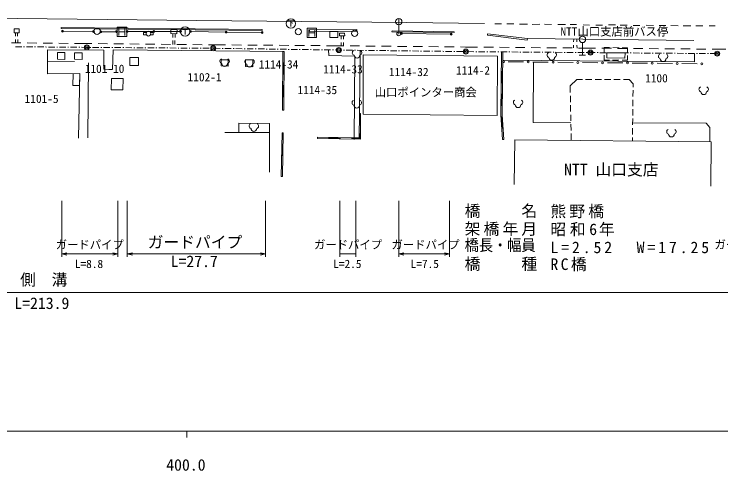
# Model space of a CAD drawing. Units: millimetres, scale not verified. Extents: x 40000 to 680000, y 20000 to 380000.
# Drawn here: x 440598 to 552716, y 198715 to 271148 of the extents above; entities that cross this region are included whole.
import ezdxf
from ezdxf.enums import TextEntityAlignment as Align

# ---------------------------------------------------------------- set-up
doc = ezdxf.new("R2010")
doc.units = ezdxf.units.MM
doc.header["$LTSCALE"] = 1000
doc.header["$PDMODE"] = 32
doc.header["$PDSIZE"] = 500
for name, color, linetype, lineweight in [('M-BGD', 7, 'Continuous', 13), ('M-BGD-EXST', 7, 'Continuous', 13), ('M-BMK-OTRS', 5, 'Continuous', 13), ('M-BMK-ROW', 30, 'Continuous', 13), ('M-STR-HTXT', 7, 'Continuous', 13), ('M-STR-STRC', 7, 'Continuous', 13), ('M-TTL-BAND', 7, 'Continuous', 13)]:
    doc.layers.add(name, color=color, linetype=linetype, lineweight=lineweight)
doc.layers.add('M-BMK-HTXT', color=7, linetype='Continuous')
doc.styles.add('ＭＳ ゴシック', font='')
doc.styles.get('ＭＳ ゴシック').set_extended_font_data('MS Gothic')

msp = doc.modelspace()

# ---------------------------------------------------------------- linework, layer by layer
at = {"layer": 'M-BGD'}
for p, q in [((456950, 267596), (456950, 269096)), ((456950, 269096), (458450, 269096)), ((458450, 269096), (458450, 267596)), ((440802, 268169), (440805, 267637)), ((441144, 268169), (441155, 267635)), ((448429, 268440), (453041, 268381)), ((454525, 268340), (456708, 268367)), ((457231, 268908), (457231, 267783)), ((457231, 268346), (458169, 268346)), ((458169, 268908), (458169, 267783)), ((458674, 268411), (462599, 268416)), ((461571, 268242), (461146, 268242)), ((461146, 268242), (461146, 267867)), ((462221, 268242), (462646, 268242)), ((462646, 268242), (462646, 267867)), ((462899, 268416), (466823, 268421)), ((465783, 267447), (465783, 268050)), ((466129, 268046), (466123, 267444)), ((468733, 268388), (474106, 268313)), ((474406, 268308), (479778, 268233)), ((487064, 267426), (487064, 268926)), ((487064, 268926), (488564, 268926)), ((487346, 268738), (487346, 267613)), ((487346, 268176), (488283, 268176)), ((488283, 268738), (488283, 267613)), ((488564, 268926), (488564, 267426)), ((502199, 268080), (509772, 267980)), ((440809, 267137), (440812, 266604)), ((441166, 267135), (441176, 266600)), ((458450, 267596), (456950, 267596)), ((461146, 267867), (461571, 267867)), ((462646, 267867), (462221, 267867)), ((465783, 266345), (465783, 266947)), ((466117, 266944), (466111, 266342)), ((488564, 267426), (487064, 267426)), ((492473, 267165), (492465, 267704)), ((492839, 267714), (492851, 267168)), ((522018, 267282), (548453, 266981)), ((529365, 267199), (529359, 266740)), ((529878, 267193), (529883, 266735)), ((440184, 266611), (441684, 266595)), ((442684, 266585), (444184, 266569)), ((445184, 266558), (446684, 266543)), ((447684, 266532), (449184, 266516)), ((450184, 266506), (452159, 266485)), ((452159, 266485), (452931, 266477)), ((453931, 266467), (455431, 266452)), ((456431, 266441), (457930, 266426)), ((458930, 266416), (460430, 266400)), ((461430, 266390), (462930, 266374)), ((463930, 266364), (465430, 266349)), ((466430, 266338), (467930, 266323)), ((468930, 266313), (470430, 266297)), ((471430, 266287), (472202, 266279)), ((472202, 266279), (474151, 266264)), ((475151, 266257), (476651, 266246)), ((477651, 266238), (479151, 266227)), ((480151, 266220), (481651, 266208)), ((482651, 266201), (484151, 266190)), ((485151, 266182), (486651, 266171)), ((487651, 266163), (489151, 266152)), ((490151, 266145), (492101, 266130)), ((492101, 266130), (492896, 266122)), ((492488, 266126), (492480, 266665)), ((492861, 266668), (492873, 266123)), ((493896, 266113), (495396, 266098)), ((496396, 266088), (497896, 266074)), ((498896, 266064), (500396, 266049)), ((501396, 266040), (502896, 266025)), ((503896, 266015), (505396, 266001)), ((506396, 265991), (507895, 265976)), ((508895, 265967), (510395, 265952)), ((511395, 265942), (512191, 265935)), ((512191, 265935), (514120, 265917)), ((515120, 265908), (516620, 265895)), ((517620, 265886), (519120, 265873)), ((520120, 265864), (521620, 265851)), ((522620, 265842), (524120, 265828)), ((525120, 265819), (526620, 265806)), ((527620, 265797), (529120, 265784)), ((529351, 266240), (529344, 265782)), ((529889, 266235), (529895, 265777)), ((530120, 265775), (532050, 265758)), ((530760, 266637), (530760, 264637)), ((532050, 265758), (532842, 265751)), ((533842, 265742), (535342, 265729)), ((534214, 265858), (534204, 265116)), ((535063, 265846), (534214, 265858)), ((536563, 265826), (535563, 265839)), ((536342, 265720), (537842, 265707)), ((537911, 265807), (537063, 265819)), ((537901, 265065), (537911, 265807)), ((483229, 265215), (483182, 255930)), ((483429, 265214), (483229, 265215)), ((483429, 265214), (483382, 255929)), ((495515, 265411), (495362, 255393)), ((517801, 255174), (517920, 265160)), ((517920, 265160), (518120, 265158)), ((518001, 255179), (518120, 265158)), ((530260, 264637), (531260, 264637)), ((534197, 264616), (534187, 263874)), ((538842, 265698), (540342, 265685)), ((541342, 265677), (542842, 265664)), ((543842, 265655), (545342, 265642)), ((546342, 265633), (547842, 265620)), ((548842, 265611), (550342, 265598)), ((551342, 265590), (552134, 265583)), ((552134, 265583), (553498, 265577)), ((445896, 263674), (450166, 263663)), ((518970, 263598), (521405, 263572)), ((522905, 263557), (525341, 263531)), ((526841, 263516), (529277, 263490)), ((534187, 263874), (535036, 263862)), ((535536, 263855), (536535, 263842)), ((537035, 263835), (537884, 263823)), ((537884, 263823), (537894, 264565)), ((452307, 251533), (452388, 263414)), ((483420, 263414), (483220, 263415)), ((483260, 263415), (483251, 261615)), ((483300, 263415), (483291, 261615)), ((483340, 263414), (483331, 261614)), ((483380, 263414), (483371, 261614)), ((530777, 263474), (533213, 263449)), ((534713, 263433), (537149, 263408)), ((538648, 263392), (541084, 263367)), ((542584, 263351), (545020, 263326)), ((546520, 263310), (548956, 263285)), ((450984, 259828), (451018, 261708)), ((483211, 261615), (483411, 261614)), ((518083, 262051), (517883, 262053)), ((517902, 260253), (517923, 262053)), ((517942, 260252), (517963, 262052)), ((517982, 260252), (518003, 262052)), ((518022, 260251), (518043, 262051)), ((517862, 260253), (518062, 260251)), ((528804, 259780), (529857, 260770)), ((529857, 260770), (530762, 260773)), ((531262, 260775), (532262, 260778)), ((532762, 260780), (533762, 260783)), ((534262, 260785), (535262, 260788)), ((535762, 260790), (536762, 260794)), ((537262, 260795), (538168, 260798)), ((538168, 260798), (538791, 260113)), ((483402, 259814), (483202, 259815)), ((483242, 259815), (483233, 258015)), ((483282, 259815), (483273, 258015)), ((483322, 259814), (483313, 258014)), ((483362, 259814), (483353, 258014)), ((528826, 258703), (528804, 259780)), ((538780, 259073), (538769, 258073)), ((538791, 260113), (538785, 259573)), ((483193, 258015), (483393, 258014)), ((518040, 258451), (517840, 258453)), ((517859, 256653), (517880, 258453)), ((517899, 256652), (517920, 258452)), ((517939, 256652), (517960, 258452)), ((517979, 256652), (518000, 258451)), ((528856, 257203), (528836, 258203)), ((538764, 257573), (538753, 256573)), ((483382, 255929), (483182, 255930)), ((517819, 256653), (518019, 256651)), ((528887, 255703), (528867, 256703)), ((538748, 256073), (538737, 255073)), ((495346, 251540), (495362, 255393)), ((495362, 255393), (495562, 255392)), ((495545, 251338), (495562, 255392)), ((518081, 251247), (517801, 255174)), ((518025, 254852), (517825, 254838)), ((517993, 253045), (517865, 254841)), ((518033, 253048), (517905, 254843)), ((518073, 253051), (517945, 254846)), ((518113, 253054), (517985, 254849)), ((518280, 251261), (518001, 255179)), ((528917, 254204), (528897, 255203)), ((538732, 254573), (538721, 253573)), ((528948, 252704), (528927, 253704)), ((483094, 252345), (482948, 245390)), ((483294, 252341), (483094, 252345)), ((483294, 252341), (483148, 245386)), ((517953, 253042), (518153, 253057)), ((538716, 253073), (538705, 252073)), ((488748, 251612), (488745, 251412)), ((488745, 251412), (495545, 251338)), ((488748, 251612), (495346, 251540)), ((490548, 251592), (490545, 251392)), ((490546, 251472), (492346, 251453)), ((490546, 251432), (492346, 251413)), ((490547, 251552), (492347, 251533)), ((490547, 251512), (492347, 251493)), ((492345, 251373), (492347, 251573)), ((494147, 251553), (494145, 251353)), ((495426, 251459), (494146, 251473)), ((494146, 251433), (495466, 251418)), ((495505, 251378), (494146, 251393)), ((494147, 251513), (495386, 251499)), ((495349, 252141), (495549, 252140)), ((495389, 252141), (495386, 251499)), ((495426, 251459), (495429, 252141)), ((495469, 252140), (495466, 251418)), ((495505, 251378), (495509, 252140)), ((518081, 251247), (518280, 251261)), ((528980, 251127), (528958, 252204)), ((538700, 251573), (538694, 251033)), ((483256, 250541), (483056, 250546)), ((483096, 250545), (483058, 248745)), ((483136, 250544), (483098, 248744)), ((483176, 250543), (483138, 248744)), ((483216, 250542), (483178, 248743)), ((483018, 248746), (483218, 248742)), ((483148, 245386), (482948, 245390))]:
    msp.add_line(p, q, dxfattribs=at)
for points in [[(440615, 268823), (441414, 268823), (441414, 268169), (440615, 268169)], [(448072, 269041), (479924, 268720), (479923, 268575), (448070, 268896)], [(465471, 268721), (466435, 268711), (466429, 268043), (465464, 268053)], [(487441, 268684), (494950, 268695), (494950, 268425), (487441, 268414)], [(490702, 268419), (491969, 268421), (491970, 267459), (490703, 267457)], [(492228, 268134), (493028, 268155), (493039, 267719), (492240, 267698)], [(500544, 268487), (510431, 268352), (510429, 268216), (500542, 268351)], [(515718, 268042), (522018, 267282), (521989, 267040), (515688, 267800)], [(447486, 263988), (448645, 263979), (448653, 265073), (447495, 265082)], [(450191, 265036), (451386, 265031), (451382, 263979), (450187, 263984)], [(495944, 264716), (517296, 264494), (517236, 255079), (495954, 255281)], [(534616, 265028), (537510, 265003), (537503, 264183), (534609, 264208)], [(458934, 264248), (460332, 264261), (460345, 263016), (458946, 263002)], [(473437, 263915), (474577, 263906), (474569, 262919), (473429, 262928)], [(477285, 263923), (478485, 263914), (478477, 262815), (477277, 262824)], [(456032, 260967), (457890, 260930), (457854, 259130), (455996, 259167)], [(481099, 252354), (476240, 252373), (476246, 253845), (481105, 253826)]]:
    msp.add_lwpolyline(points, close=True, dxfattribs=at)
for points in [[(450834, 251498), (451018, 261708), (445877, 261688), (445913, 265471), (454804, 265460), (454845, 262407), (456211, 262386), (456315, 265481), (483429, 265214)], [(494538, 251260), (494663, 264487), (490502, 264577), (490495, 265476)], [(548530, 264910), (548544, 263579), (518175, 263845)], [(528923, 253926), (522953, 253944), (522967, 263556)], [(449947, 261704), (449913, 259847), (450984, 259828)], [(550952, 250915), (550973, 253193), (550405, 253864), (538724, 253898)], [(481129, 246074), (481099, 252354), (474045, 252382)], [(519922, 244118), (520031, 251214), (551200, 250912), (551114, 243853)]]:
    msp.add_lwpolyline(points, dxfattribs=at)
for centre, radius in [((448279, 268442), 150), ((448279, 268442), 120), ((448279, 268442), 100), ((453191, 268379), 150), ((453191, 268379), 120), ((453191, 268379), 100), ((453760, 268443), 500), ((454375, 268338), 150), ((454375, 268338), 120), ((454375, 268338), 100), ((456858, 268369), 150), ((456858, 268369), 120), ((456858, 268369), 100), ((458524, 268411), 150), ((458524, 268411), 120), ((458524, 268411), 100), ((461896, 268055), 375), ((462749, 268416), 150), ((462749, 268416), 120), ((462749, 268416), 100), ((466973, 268421), 150), ((466973, 268421), 120), ((466973, 268421), 100), ((468583, 268390), 150), ((468583, 268390), 120), ((468583, 268390), 100), ((474256, 268311), 150), ((474256, 268311), 120), ((474256, 268311), 100), ((479928, 268231), 150), ((479928, 268231), 120), ((479928, 268231), 100), ((485685, 268362), 500), ((494628, 268092), 500), ((501613, 268030), 305), ((502049, 268082), 150), ((502049, 268082), 120), ((502049, 268082), 100), ((509922, 267978), 150), ((509922, 267978), 120), ((509922, 267978), 100), ((530760, 267137), 500), ((518220, 263606), 150), ((522155, 263564), 150), ((526091, 263523), 150), ((530027, 263482), 150), ((533963, 263441), 150), ((537898, 263400), 150), ((541834, 263359), 150), ((545770, 263318), 150), ((549706, 263277), 150)]:
    msp.add_circle(centre, radius, dxfattribs=at)
for centre, radius, start, end in [((494645, 265024), 402, 116.08703, 255.33416), ((494993, 264635), 450, 180, 0), ((495341, 265024), 402, 284.66584, 63.91297), ((525540, 264684), 402, 116.08703, 255.33416), ((526236, 264684), 402, 284.66584, 63.91297), ((543210, 264454), 402, 116.08703, 255.33416), ((543906, 264454), 402, 284.66584, 63.91297), ((473646, 263689), 402, 116.08703, 255.33416), ((474342, 263689), 402, 284.66584, 63.91297), ((477605, 263583), 402, 116.08703, 255.33416), ((478301, 263583), 402, 284.66584, 63.91297), ((525888, 264295), 450, 180, 0), ((543558, 264065), 450, 180, 0), ((473994, 263300), 450, 180, 0), ((477953, 263194), 450, 180, 0), ((549642, 259233), 402, 116.08703, 255.33416), ((550338, 259233), 402, 284.66584, 63.91297), ((549990, 258844), 450, 180, 0), ((494601, 257094), 402, 116.08703, 255.33416), ((495298, 257094), 402, 284.66584, 63.91297), ((520192, 257166), 402, 116.08703, 255.33416), ((520540, 256777), 450, 180, 0), ((520888, 257166), 402, 284.66584, 63.91297), ((494950, 256705), 450, 180, 0), ((478281, 253396), 402, 116.08703, 255.33416), ((478977, 253396), 402, 284.66584, 63.91297), ((478629, 253007), 450, 180, 0), ((544518, 252504), 402, 116.08703, 255.33416), ((545214, 252504), 402, 284.66584, 63.91297), ((544866, 252115), 450, 180, 0)]:
    msp.add_arc(centre, radius, start, end, dxfattribs=at)
at = {"layer": 'M-BGD-EXST'}
for p, q in [((484058, 270067), (484958, 270067)), ((484508, 270067), (484508, 269204)), ((484508, 269842), (484808, 269692)), ((467299, 268844), (468124, 268844)), ((467712, 268844), (467712, 267907))]:
    msp.add_line(p, q, dxfattribs=at)
for centre in [(484508, 269654), (467712, 268394)]:
    msp.add_circle(centre, 750, dxfattribs=at)
at = {"layer": 'M-BMK-OTRS'}
for p, q in [((516843, 269603), (517930, 269587)), ((518763, 269594), (519880, 269594)), ((520763, 269551), (522065, 269572)), ((522784, 269530), (524011, 269572)), ((524751, 269544), (525854, 269522)), ((526865, 269522), (528046, 269501)), ((528790, 269487), (529814, 269494)), ((530889, 269437), (531850, 269416)), ((532857, 269423), (533945, 269416)), ((534877, 269451), (535980, 269444)), ((536756, 269401), (537866, 269387)), ((538795, 269359), (539877, 269366)), ((540844, 269380), (542011, 269366)), ((542908, 269359), (543993, 269330)), ((544797, 269330), (545922, 269309)), ((546733, 269309), (547971, 269295)), ((548743, 269302), (549853, 269273)), ((550835, 269273), (551832, 269288))]:
    msp.add_line(p, q, dxfattribs=at)
msp.add_lwpolyline([(379046, 271148), (409042, 270843), (436326, 270522), (469576, 270135), (502892, 269821), (515218, 269651)], dxfattribs=at)
at = {"layer": 'M-BMK-ROW'}
for p, q in [((440795, 265978), (441795, 265969)), ((442095, 265966), (442245, 265965)), ((442545, 265963), (443545, 265954)), ((443845, 265952), (443995, 265950)), ((444295, 265948), (445295, 265939)), ((445595, 265937), (445745, 265935)), ((446045, 265933), (447045, 265924)), ((447345, 265922), (447495, 265921)), ((447795, 265918), (448795, 265910)), ((449094, 265907), (449244, 265906)), ((449544, 265903), (450544, 265895)), ((450844, 265892), (450994, 265891)), ((451294, 265888), (452115, 265881)), ((452115, 265881), (452294, 265880)), ((452594, 265878), (452744, 265877)), ((453044, 265875), (454044, 265867)), ((454344, 265865), (454494, 265864)), ((454794, 265862), (455794, 265854)), ((456094, 265852), (456244, 265851)), ((456544, 265849), (457544, 265841)), ((457844, 265839), (457994, 265838)), ((458294, 265836), (459294, 265829)), ((459594, 265826), (459744, 265825)), ((460044, 265823), (461044, 265816)), ((461344, 265814), (461494, 265812)), ((461794, 265810), (462794, 265803)), ((463094, 265801), (463244, 265800)), ((463544, 265797), (464544, 265790)), ((464844, 265788), (464994, 265787)), ((465294, 265784), (466294, 265777)), ((466594, 265775), (466744, 265774)), ((467044, 265772), (468044, 265764)), ((468344, 265762), (468494, 265761)), ((468794, 265759), (469794, 265751)), ((470094, 265749), (470244, 265748)), ((470544, 265746), (471544, 265738)), ((471844, 265736), (471994, 265735)), ((472294, 265732), (473294, 265718)), ((473594, 265714), (473744, 265712)), ((474044, 265708), (475044, 265694)), ((475344, 265689), (475494, 265687)), ((475793, 265683), (476793, 265669)), ((477093, 265665), (477243, 265663)), ((477543, 265658), (478543, 265644)), ((478843, 265640), (478993, 265638)), ((479293, 265634), (480293, 265620)), ((480593, 265615), (480743, 265613)), ((481043, 265609), (482043, 265595)), ((482343, 265591), (482493, 265589)), ((482793, 265584), (483793, 265570)), ((484093, 265566), (484243, 265564)), ((484543, 265560), (485543, 265546)), ((485842, 265541), (485992, 265539)), ((486292, 265535), (487292, 265521)), ((487592, 265517), (487742, 265515)), ((488042, 265510), (489042, 265496)), ((489342, 265492), (489492, 265490)), ((489792, 265486), (490792, 265472)), ((491092, 265468), (491242, 265465)), ((491542, 265461), (492127, 265453)), ((492127, 265453), (492542, 265448)), ((492842, 265444), (492992, 265442)), ((493292, 265439), (494292, 265426)), ((494592, 265423), (494742, 265421)), ((495042, 265417), (496042, 265405)), ((496342, 265401), (496492, 265399)), ((496792, 265395), (497791, 265383)), ((498091, 265379), (498241, 265378)), ((498541, 265374), (499541, 265362)), ((499841, 265358), (499991, 265356)), ((500291, 265352), (501291, 265340)), ((501591, 265336), (501741, 265334)), ((502041, 265331), (503041, 265318)), ((503341, 265315), (503491, 265313)), ((503791, 265309), (504791, 265297)), ((505091, 265293), (505241, 265291)), ((505541, 265288), (506541, 265275)), ((506841, 265271), (506991, 265270)), ((507291, 265266), (508291, 265254)), ((508591, 265250), (508741, 265248)), ((509041, 265244), (510041, 265232)), ((510340, 265228), (510490, 265226)), ((510790, 265223), (511790, 265210)), ((512090, 265207), (512240, 265205)), ((512540, 265203), (513540, 265195)), ((513840, 265192), (513990, 265191)), ((514290, 265189), (515290, 265181)), ((515590, 265179), (515740, 265177)), ((516040, 265175), (517040, 265167)), ((517340, 265165), (517490, 265164)), ((517790, 265161), (518790, 265154)), ((519090, 265151), (519240, 265150)), ((519540, 265148), (520540, 265140)), ((520840, 265138), (520990, 265136)), ((521290, 265134), (522290, 265126)), ((522590, 265124), (522740, 265123)), ((523040, 265120), (524040, 265113)), ((524340, 265110), (524490, 265109)), ((524790, 265107), (525790, 265099)), ((526090, 265096), (526240, 265095)), ((526540, 265093), (527540, 265085)), ((527840, 265083), (527990, 265082)), ((528290, 265079), (529290, 265071)), ((529590, 265069), (529740, 265068)), ((530040, 265066), (531040, 265058)), ((531340, 265055), (531490, 265054)), ((531790, 265052), (532029, 265050)), ((532029, 265050), (532790, 265044)), ((533090, 265041), (533240, 265040)), ((533540, 265037), (534540, 265029)), ((534840, 265026), (534990, 265025)), ((535290, 265022), (536290, 265014)), ((536590, 265011), (536740, 265010)), ((537040, 265007), (538040, 264999)), ((538340, 264996), (538489, 264995)), ((538789, 264992), (539789, 264984)), ((540089, 264981), (540239, 264980)), ((540539, 264978), (541539, 264969)), ((541839, 264967), (541989, 264965)), ((542289, 264963), (543289, 264954)), ((543589, 264952), (543739, 264950)), ((544039, 264948), (545039, 264939)), ((545339, 264937), (545489, 264935)), ((545789, 264933), (546789, 264924)), ((547089, 264922), (547239, 264921)), ((547539, 264918), (548539, 264910)), ((548839, 264907), (548989, 264906)), ((549289, 264903), (550289, 264895)), ((550589, 264892), (550739, 264891)), ((551039, 264888), (552039, 264880)), ((552339, 264877), (552489, 264876))]:
    msp.add_line(p, q, dxfattribs=at)
for centre in [(452115, 265881), (472185, 265734), (492127, 265453), (512243, 265205), (532029, 265050), (552142, 264879)]:
    msp.add_circle(centre, 400, dxfattribs=at)
for p in [(452115, 265881), (472185, 265734), (492127, 265453), (512243, 265205), (532029, 265050), (552142, 264879)]:
    msp.add_point(p, dxfattribs=at)
at = {"layer": 'M-STR-HTXT'}
for p, q in [((448140, 241545), (448140, 232660)), ((457043, 241545), (457043, 232660)), ((458550, 241545), (458550, 232660)), ((480489, 241545), (480489, 232660)), ((492263, 241545), (492263, 232660)), ((494810, 241545), (494810, 232660)), ((501604, 241545), (501604, 232660)), ((509666, 241545), (509666, 232660)), ((448140, 233112), (448940, 233312)), ((457043, 233112), (456243, 233312)), ((458550, 233112), (459350, 233312)), ((480489, 233112), (479689, 233312)), ((501604, 233112), (502404, 233312)), ((509666, 233112), (508866, 233312)), ((448140, 233112), (457043, 233112)), ((448140, 233112), (448940, 232912)), ((457043, 233112), (456243, 232912)), ((458550, 233112), (480489, 233112)), ((458550, 233112), (459350, 232912)), ((480489, 233112), (479689, 232912)), ((492263, 233112), (494810, 233112)), ((501604, 233112), (509666, 233112)), ((501604, 233112), (502404, 232912)), ((509666, 233112), (508866, 232912)), ((341724, 227013), (555963, 227013))]:
    msp.add_line(p, q, dxfattribs=at)
at = {"layer": 'M-STR-STRC'}
msp.add_line((501624, 270467), (501624, 267967), dxfattribs=at)
msp.add_circle((501624, 269967), 500, dxfattribs=at)
at = {"layer": 'M-TTL-BAND'}
for p, q in [((40000, 205000), (579000, 205000)), ((468000, 205000), (468000, 204000))]:
    msp.add_line(p, q, dxfattribs=at)

# ---------------------------------------------------------------- texts
at = {"layer": 'M-BGD', "style": 'ＭＳ ゴシック'}
for s, height, p in [('NTT山口支店前バス停', 1320, (535820, 268396)), ('山口ポインター商会', 1320, (505897, 258756)), ('NTT 山口支店', 1833, (535332, 246496))]:
    msp.add_text(s, height=height, dxfattribs=at).set_placement(p, align=Align.MIDDLE_CENTER)
at = {"layer": 'M-BMK-HTXT', "style": 'ＭＳ ゴシック'}
for s, p in [('1114-34', (482547, 262127)), ('1101-10', (454947, 261426)), ('1114-33', (492759, 261356)), ('1114-32', (503203, 260921)), ('1114-2', (513395, 261178)), ('1102-1', (470808, 260094)), ('1100', (542498, 259932)), ('1114-35', (488693, 258061)), ('1101-5', (444957, 256659))]:
    msp.add_text(s, height=1320, dxfattribs=at).set_placement(p, align=Align.BOTTOM_CENTER)
at = {"layer": 'M-STR-HTXT', "style": 'ＭＳ ゴシック'}
for s, height, p in [('ガードパイプ', 1833, (469289, 233527)), ('ガードパイプ', 1320, (452587, 233527)), ('ガードパイプ', 1320, (493576, 233527)), ('ガードパイプ', 1320, (505861, 233527)), ('ガードパイプ', 1320, (557097, 233527)), ('L=8.8', 1320, (452469, 230486)), ('L=27.7', 1833, (469171, 230486)), ('L=2.5', 1320, (493458, 230486)), ('L=7.5', 1320, (505743, 230486)), ('側\u3000溝', 1833, (445297, 227569)), ('L=213.9', 1833, (444994, 223836))]:
    msp.add_text(s, height=height, dxfattribs=at).set_placement(p, align=Align.BOTTOM_CENTER)
at = {"layer": 'M-STR-HTXT', "style": 'ＭＳ ゴシック', "width": 0.9}
msp.add_text('橋長・幅員', height=1833, dxfattribs=at).set_placement((512070, 233050), align=Align.BOTTOM_LEFT)
at = {"layer": 'M-STR-HTXT', "char_height": 1833, "attachment_point": 7, "style": 'ＭＳ ゴシック'}
for s, insert in [('\\T1.2;橋\u3000\u3000名', (512070, 238820)), ('\\T1.2;熊野橋', (525677, 238761)), ('\\T1.2;架橋年月', (512070, 235972)), ('\\T1.23;昭和6年', (525677, 235912)), ('\\T1.37;L=2.52\u3000W=17.25', (525677, 233212)), ('\\T1.2;橋\u3000\u3000種', (512070, 230430)), ('\\T1.3;RC橋', (525677, 230371))]:
    msp.add_mtext(s, dxfattribs=dict(at, insert=insert))
at = {"layer": 'M-TTL-BAND', "style": 'ＭＳ ゴシック'}
msp.add_text('400.0', height=1833, dxfattribs=at).set_placement((467844, 198195), align=Align.BOTTOM_CENTER)

doc.saveas('drawing.dxf')
